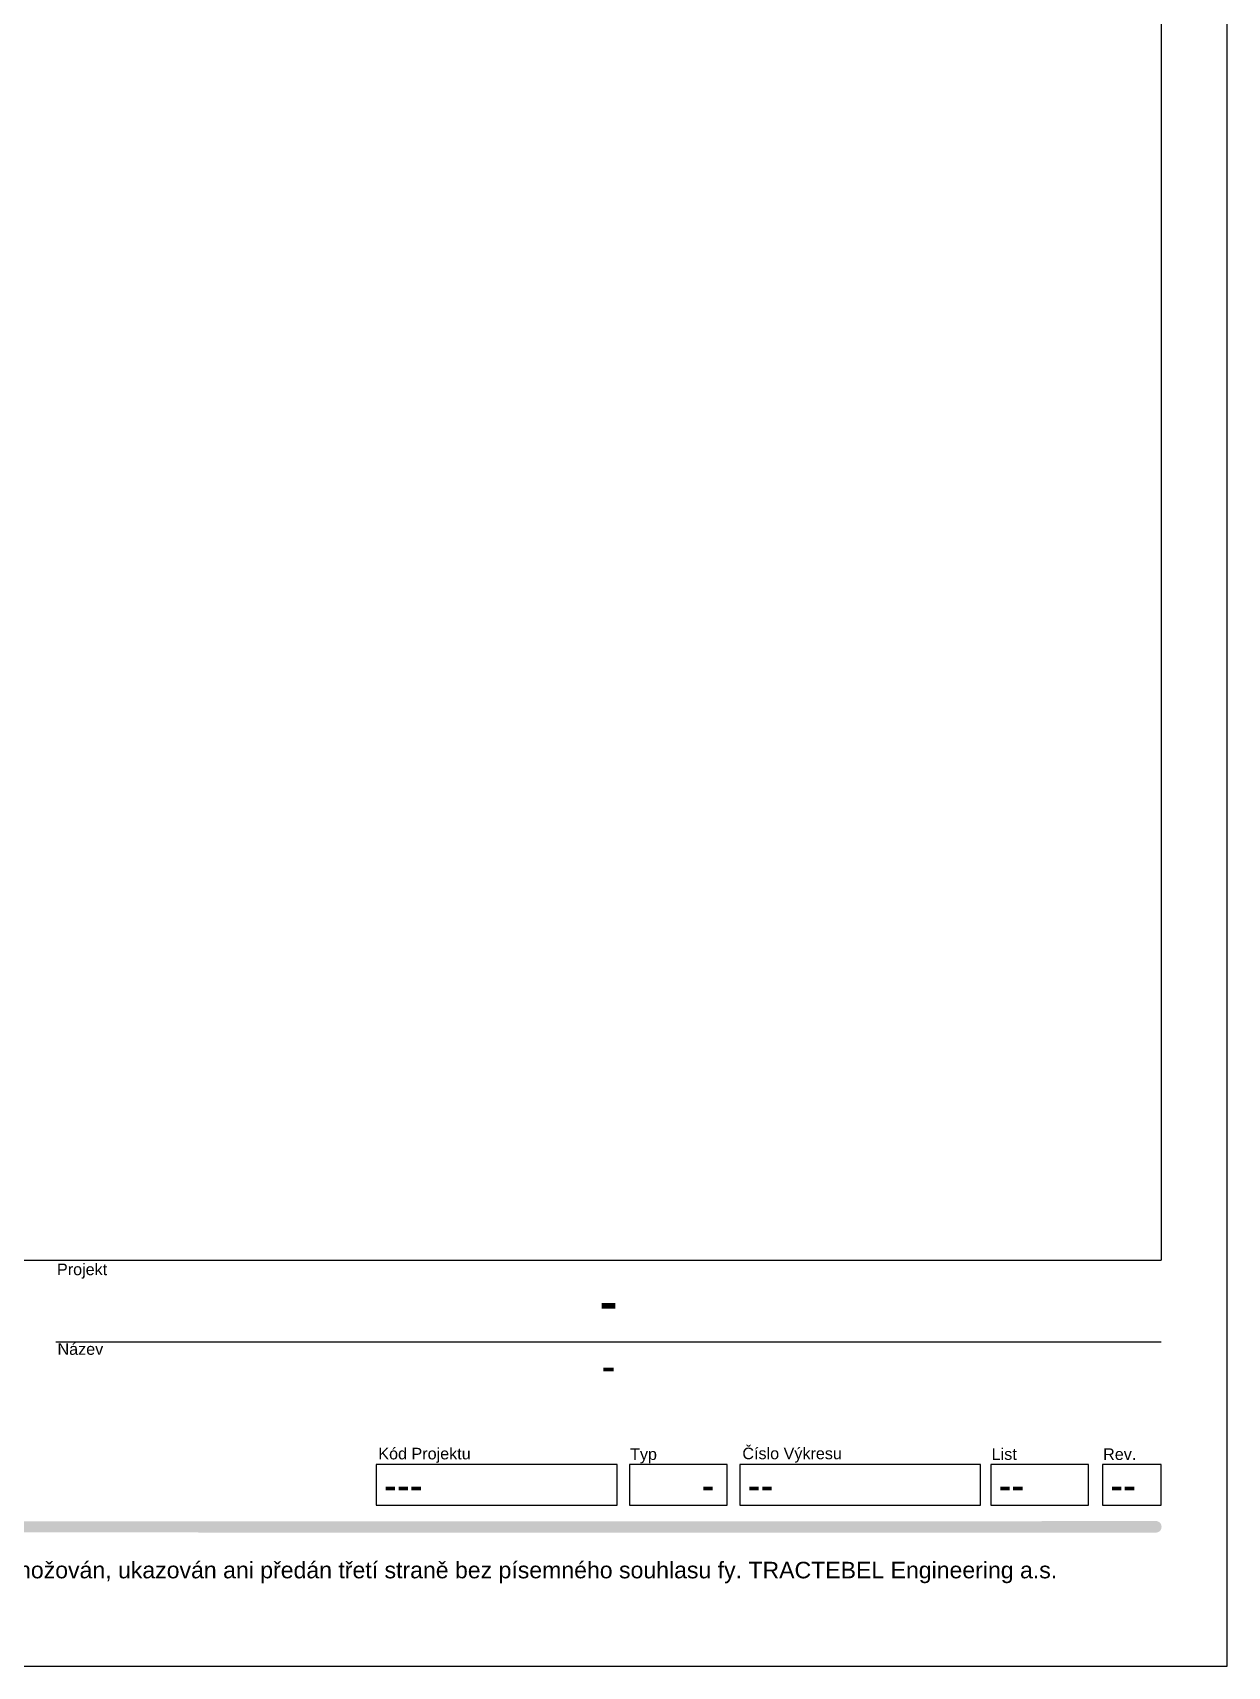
# Paper-space layout 'A4S' of a CAD drawing. Header units: millimetres. Extents: x 56 to 266, y 243 to 540.
# Drawn here: x 157.2 to 265.8, y 242.8 to 391.3 of the extents above; entities that cross this region are included whole.
import ezdxf
from ezdxf.enums import TextEntityAlignment as Align

# ---------------------------------------------------------------- set-up
doc = ezdxf.new("R2010")
doc.units = ezdxf.units.MM
doc.header["$LTSCALE"] = 0.5
doc.layers.add('Border', color=7, linetype='Continuous', lineweight=0)
doc.layers.add('Border_TextCZ', color=7, linetype='Continuous', lineweight=0)
for name, color, linetype in [('Border_TextCZAtr', 7, 'Continuous'), ('BorderBW', 7, 'Continuous'), ('BorderColor', 7, 'Continuous')]:
    doc.layers.add(name, color=color, linetype=linetype)
doc.styles.add('Arial Unicode', font='ARIALUNI.TTF', dxfattribs={"width": 1.428571428571429, "height": 0.007000000000000001})
doc.styles.add('Arial_1.5', font='arial.ttf', dxfattribs={"height": 1.5})
doc.styles.add('Arial_4.0', font='arial.ttf', dxfattribs={"width": 0.9, "height": 4})
doc.styles.add('Arial_6.5', font='arial.ttf', dxfattribs={"width": 0.8, "height": 6.5})

# ---------------------------------------------------------------- blocks, each defined once
blk = doc.blocks.new('A4S_v03_CZ')
at = {"layer": 'BorderBW', "linetype": 'Continuous', "lineweight": 0}
h = blk.add_hatch(color=7, dxfattribs=at)
h.dxf.hatch_style = 1
edge = h.paths.add_edge_path()
edge.add_line((203.4595068520065, 13.16029411525682), (14.84247896818056, 13.17035425086831))
edge.add_arc((14.88738465792636, 12.67035425086831), 0.5020124709322931, 95.13204405304936, 275.1320440530494)
edge.add_line((14.93229034767216, 12.17035425086831), (203.5493182314982, 12.16029411525682))
edge.add_arc((203.5189089350803, 12.66159605633926), 0.5022234178546938, 273.4713449548424, 456.7927431512692)
at = {"layer": 'BorderColor', "linetype": 'Continuous', "lineweight": 0, "true_color": 0x00aaff}
h = blk.add_hatch(color=140, dxfattribs=at)
h.dxf.hatch_style = 1
h.paths.add_polyline_path([(104.617030838984, 12.18017464751913, -0.9142135623730104), (104.617030838984, 13.18017464751913), (83.74271239902123, 13.18017464751913, -0.9142135623730082), (83.74271239902146, 12.18017464751913)])
at = {"layer": 'BorderColor', "linetype": 'Continuous', "lineweight": 0, "true_color": 0x0078be}
h = blk.add_hatch(color=152, dxfattribs=at)
h.dxf.hatch_style = 1
h.paths.add_polyline_path([(104.617030838984, 13.18017464751913, 0.9142135623730104), (104.617030838984, 12.18017464751913), (119.6639608160881, 12.18017464751913, 0.9142135623730082), (119.6639608160879, 13.18017464751913)])
at = {"layer": 'BorderColor', "linetype": 'Continuous', "lineweight": 0, "true_color": 0x91c896}
h = blk.add_hatch(color=113, dxfattribs=at)
h.dxf.hatch_style = 1
h.paths.add_polyline_path([(119.6639608160879, 13.18017464751913, -0.9142135623730082), (119.6639608160881, 12.18017464751913), (133.3341532844909, 12.18017464751913, -0.9142135623730104), (133.3341532844909, 13.18017464751913)])
at = {"layer": 'BorderColor', "linetype": 'Continuous', "lineweight": 0, "true_color": 0x005a78}
h = blk.add_hatch(color=146, dxfattribs=at)
h.dxf.hatch_style = 1
h.paths.add_polyline_path([(133.3341532844909, 13.18017464751913, 0.9142135623730104), (133.3341532844909, 12.18017464751913), (151.411787192254, 12.18017464751913, 0.9142135623730082), (151.4117871922538, 13.18017464751913)])
at = {"layer": 'BorderColor', "linetype": 'Continuous', "lineweight": 0, "true_color": 0x37b9c3}
h = blk.add_hatch(color=143, dxfattribs=at)
h.dxf.hatch_style = 1
h.paths.add_polyline_path([(151.4117871922538, 13.18017464751913, -0.9142135623730082), (151.411787192254, 12.18017464751913), (162.4487482956049, 12.18017464751913, -0.9142135623730104), (162.4487482956049, 13.18017464751913)])
at = {"layer": 'BorderColor', "linetype": 'Continuous', "lineweight": 0, "true_color": 0x0078be}
h = blk.add_hatch(color=152, dxfattribs=at)
h.dxf.hatch_style = 1
h.paths.add_polyline_path([(162.4487482956049, 13.18017464751913, 0.9142135623730104), (162.4487482956049, 12.18017464751913), (175.7838775088926, 12.18017464751913, 0.9142135623730082), (175.7838775088924, 13.18017464751913)])
at = {"layer": 'BorderColor', "linetype": 'Continuous', "lineweight": 0, "true_color": 0x00aaff}
h = blk.add_hatch(color=140, dxfattribs=at)
h.dxf.hatch_style = 1
edge = h.paths.add_edge_path()
edge.add_arc((175.7389718191467, 12.68017464751912), 0.502012470932291, -84.86795594694081, 84.8679559469669, ccw=False)
edge.add_line((175.7838775088926, 12.18017464751913), (203.5629610311474, 12.20414874373258))
edge.add_arc((203.5192140414645, 12.70414874373257), 0.50191015043163, 275.0003022614546, 444.9996977385715)
edge.add_line((203.5629610311472, 13.20414874373258), (175.7838775088924, 13.18017464751913))
at = {"color": 7, "linetype": 'Continuous'}
blk.add_lwpolyline([(103.5040865522462, 29.50137413399807), (204, 29.50137413399807)], dxfattribs=at)
at = {"layer": 'Border', "color": 7, "linetype": 'Continuous', "lineweight": 0, "flags": 128}
blk.add_lwpolyline([(0, 0), (210, 0), (210, 297.0000000000001), (0, 297.0000000000001)], close=True, dxfattribs=at)
at = {"layer": 'Border', "color": 7, "linetype": 'Continuous', "lineweight": 0}
for points in [[(14.37999999999994, 36.91340435397142), (14.37999999999994, 291.0000000000001), (204, 291), (204, 36.91340435397142)], [(14.37999999999994, 36.91340435397142), (204, 36.91340435397142)]]:
    blk.add_lwpolyline(points, dxfattribs=at)
at = {"layer": 'Border'}
for points in [[(132.6364447014187, 14.6357484296846), (154.5425817331923, 14.6357484296846), (154.5425817331923, 18.33784515818532), (132.6364447014187, 18.33784515818532)], [(155.6421249849261, 14.6357484296846), (164.520424533086, 14.6357484296846), (164.520424533086, 18.33784515818532), (155.6421249849261, 18.33784515818532)], [(165.6922529546809, 14.6357484296846), (187.563026591157, 14.6357484296846), (187.563026591157, 18.33784515818532), (165.6922529546809, 18.33784515818532)], [(188.5016406054608, 14.6357484296846), (197.3799401536209, 14.6357484296846), (197.3799401536209, 18.33784515818532), (188.5016406054608, 18.33784515818532)], [(198.6504289159406, 14.6357484296846), (204, 14.6357484296846), (204, 18.33784515818532), (198.6504289159406, 18.33784515818532)]]:
    blk.add_lwpolyline(points, close=True, dxfattribs=at)
at = {"layer": 'Border_TextCZ', "color": 7, "linetype": 'Continuous', "lineweight": 0}
for s, height, style, p in [('Projekt', 1.05, 'Arial Unicode', (103.6140160112988, 36.08315546570932)), ('Název', 1.05, 'Arial Unicode', (103.6616367027413, 28.84134341084929)), ('Kód Projektu', 1.049999999999999, 'Arial_1.5', (132.8223358832133, 19.3370218150252)), ('Typ', 1.05, 'Arial_1.5', (155.7073467941274, 19.28725446833496)), ('Číslo Výkresu', 1.049999999999999, 'Arial_1.5', (165.9144133134482, 19.35198002860098)), ('List', 1.049999999999999, 'Arial_1.5', (188.5783062916943, 19.29197470158306)), ('Rev.', 1.049999999999999, 'Arial_1.5', (198.7107497858564, 19.28523308812198)), ('UPOZORNĚNÍ! Tento výkres je majetkem fy. TRACTEBEL Engineering a.s. Nesmí být rozmnožován, ukazován ani předán třetí straně bez písemného souhlasu fy. TRACTEBEL Engineering a.s.', 1.5, 'Arial Unicode', (14.37999999999994, 8.750097693676278))]:
    blk.add_text(s, height=height, dxfattribs=dict(at, style=style)).set_placement(p, align=Align.MIDDLE_LEFT)
at = {"layer": 'Border_TextCZAtr', "style": 'Arial_6.5', "width": 0.8}
blk.add_attdef('SUBJECT1', text='', height=4.55, dxfattribs=at).set_placement((153.7520432761231, 33.27637413399808), align=Align.MIDDLE_CENTER)
at = {"layer": 'Border_TextCZAtr', "style": 'Arial_4.0'}
blk.add_attdef('SUBJECT2', text='', height=2.8, dxfattribs=at).set_placement((153.7520432761231, 27.30137413399807), align=Align.MIDDLE_CENTER)
at = {"layer": 'Border_TextCZAtr', "style": 'Arial_4.0', "width": 0.9}
for tag, p in [('INDICATOR', (133.3364447014187, 16.48679679393497)), ('X', (162.2001602673521, 16.48679679393496)), ('NUMBER', (166.3922529546809, 16.48679679393497)), ('FOLIO', (189.2016406054608, 16.48679679393497)), ('REV', (199.3504289159406, 16.48679679393496))]:
    blk.add_attdef(tag, text='', height=2.8, dxfattribs=at).set_placement(p, align=Align.MIDDLE_LEFT)
at = {"layer": 'Border_TextCZAtr', "color": 7, "linetype": 'Continuous', "lineweight": 0, "style": 'Arial_4.0', "width": 0.9, "flags": 10}
blk.add_attdef('TP-', text='', height=2.8, dxfattribs=at).set_placement((156.3421249849261, 16.48679679393497), align=Align.MIDDLE_LEFT)

psp = doc.layouts.new('A4S')

# ---------------------------------------------------------------- block references
at = {"layer": 'Border'}
ref = psp.add_blockref('A4S_v03_CZ', (55.75568000801695, 242.8490920349016), dxfattribs=at)
ref.add_attrib('X', '-', dxfattribs={"layer": 'Border_TextCZAtr', "height": 2.8, "style": 'Arial_4.0', "width": 0.9}).set_placement((217.9558402753691, 259.3358888288365), align=Align.MIDDLE_LEFT)
ref.add_attrib('NUMBER', '--', dxfattribs={"layer": 'Border_TextCZAtr', "height": 2.8, "style": 'Arial_4.0', "width": 0.9}).set_placement((222.1479329626979, 259.3358888288365), align=Align.MIDDLE_LEFT)
ref.add_attrib('FOLIO', '--', dxfattribs={"layer": 'Border_TextCZAtr', "height": 2.8, "style": 'Arial_4.0', "width": 0.9}).set_placement((244.9573206134778, 259.3358888288365), align=Align.MIDDLE_LEFT)
ref.add_attrib('REV', '--', dxfattribs={"layer": 'Border_TextCZAtr', "height": 2.8, "style": 'Arial_4.0', "width": 0.9}).set_placement((255.1061089239575, 259.3358888288365), align=Align.MIDDLE_LEFT)
ref.add_attrib('INDICATOR', '---', dxfattribs={"layer": 'Border_TextCZAtr', "height": 2.8, "style": 'Arial_4.0', "width": 0.9}).set_placement((189.0921247094356, 259.3358888288365), align=Align.MIDDLE_LEFT)
ref.add_attrib('SUBJECT1', '-', dxfattribs={"layer": 'Border_TextCZAtr', "height": 4.55, "style": 'Arial_6.5', "width": 0.8}).set_placement((209.5077232841401, 276.1254661688996), align=Align.MIDDLE_CENTER)
ref.add_attrib('SUBJECT2', '-', dxfattribs={"layer": 'Border_TextCZAtr', "height": 2.8, "style": 'Arial_4.0'}).set_placement((209.5077232841401, 270.1504661688996), align=Align.MIDDLE_CENTER)

doc.saveas('drawing.dxf')
